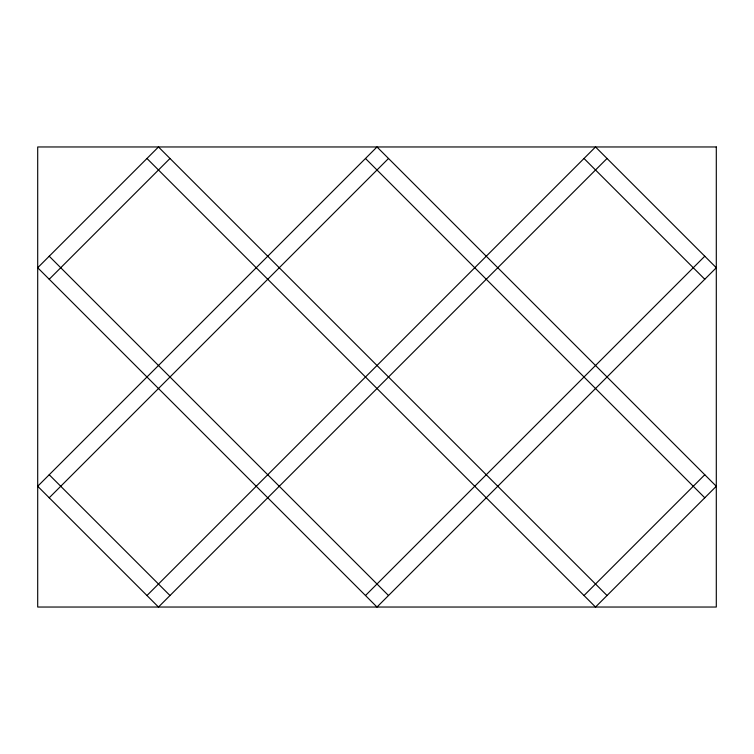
<?xml version="1.0" encoding="UTF-8"?>
<svg xmlns="http://www.w3.org/2000/svg" width="754" height="754" viewBox="0 0 754 754"><rect width="100%" height="100%" fill="white"/><g stroke="black" fill="none" stroke-linecap="round" stroke-linejoin="round"><path stroke-width="1.13" d="M49.217 279.253L169.989 158.481M49.217 497.781L388.517 158.481M146.964 595.519L595.519 146.964L716.3 267.736L377 607.036L37.7 267.736L158.481 146.964L607.036 595.519M607.036 158.481L158.481 607.036L37.7 486.264L377 146.964L716.3 486.264L595.519 607.036L146.964 158.481M365.483 595.519L704.783 256.219M584.011 595.519L704.783 474.747M584.011 158.481L704.783 279.253M365.483 158.481L704.783 497.781M49.217 256.219L388.517 595.519M49.217 474.747L169.989 595.519M716.3 146.964L37.7 146.964L37.7 607.036L716.3 607.036L716.3 146.964"/></g></svg>
